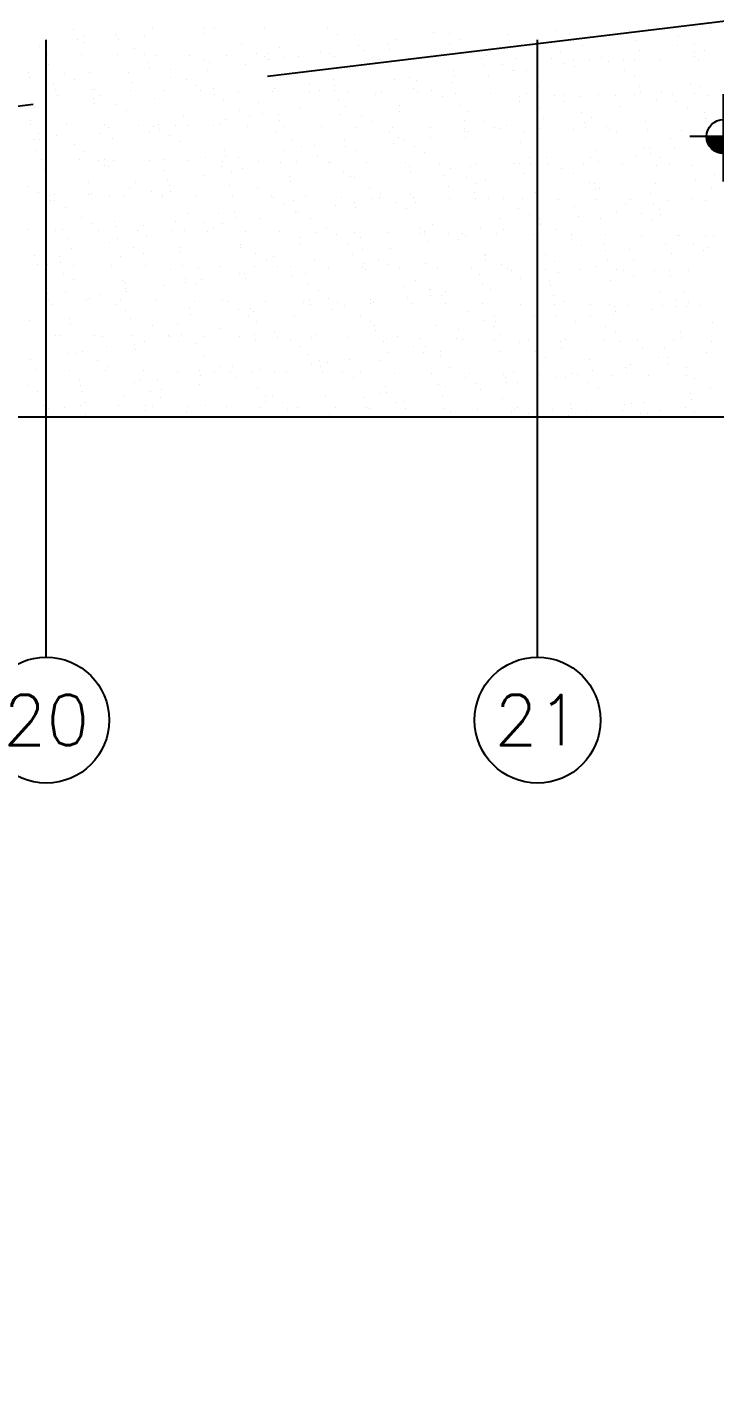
# Model space of a CAD drawing. Header units: millimetres. Extents: x -3 to 53, y -269 to 39.
# Drawn here: x 44.05 to 46.78, y 16.52 to 21.95 of the extents above; entities that cross this region are included whole.
import ezdxf
from ezdxf.enums import TextEntityAlignment as Align
from ezdxf.xclip import XClip

# ---------------------------------------------------------------- set-up
doc = ezdxf.new("R2010")
doc.units = ezdxf.units.MM
doc.header["$LTSCALE"] = 15
doc.header["$XCLIPFRAME"] = 2
for name, pattern in [('ACAD_ISO07W100', [3, 0, -3]), ('HIDDEN2', [0.1875, 0.125, -0.0625]), ('PHANTOM', [63.5, 31.75, -6.35, 6.35, -6.35, 6.35, -6.35]), ('PHANTOM2', [1.25, 0.625, -0.125, 0.125, -0.125, 0.125, -0.125])]:
    doc.linetypes.add(name, pattern=pattern)
doc.layers.get('0').update_dxf_attribs({"color": 250})
for name, color, linetype in [('A-EJES', 251, 'PHANTOM'), ('A-MURO BAJO', 251, 'Continuous'), ('A-NIVELES-NPT', 252, 'Continuous'), ('A-PROYECCIONES', 250, 'HIDDEN2'), ('DLP_VERDE', 250, 'Continuous')]:
    doc.layers.add(name, color=color, linetype=linetype)
doc.layers.add('A-MUROS', color=252, linetype='Continuous', lineweight=30)
doc.styles.add('R80', font='ARIALN.TTF', dxfattribs={"height": 2.03})
doc.styles.add('ROMANS', font='romans.shx', dxfattribs={"width": 0.8})

# ---------------------------------------------------------------- blocks, each defined once
blk = doc.blocks.new('A$C9f73720c')
at = {"layer": 'A-MURO BAJO'}
blk.add_line((67.3776, 127.5973, 0), (61.6241, 108.7505, 0), dxfattribs=at)
at = {"layer": 'A-PROYECCIONES'}
for p, q in [((57.9161, 84.0296, 0), (65.9466, 129.074, 0)), ((51.8921, 84.3407, 0), (70.8171, 125.5768, 0))]:
    blk.add_line(p, q, dxfattribs=at)
at = {"layer": 'DLP_VERDE'}
blk.add_line((67.3776, 127.5973), (61.6244, 108.7504), dxfattribs=at)
at = {"layer": 'DLP_VERDE', "linetype": 'Continuous'}
for p, q in [((65.6237, 127.1469), (65.6237, 127.1469)), ((65.6702, 127.0656), (65.6702, 127.0656)), ((65.693, 127.0556), (65.693, 127.0556)), ((65.7046, 127.0971), (65.7046, 127.0971)), ((65.732, 127.0621), (65.732, 127.0621)), ((65.8755, 127.0539), (65.8755, 127.0539)), ((65.6165, 127.0163), (65.6165, 127.0163)), ((65.7151, 127.0527), (65.7151, 127.0527)), ((65.8102, 127.0057), (65.8102, 127.0057)), ((65.8341, 127.037), (65.8341, 127.037)), ((65.8546, 127.0076), (65.8546, 127.0076)), ((65.9381, 127.0233), (65.9381, 127.0233)), ((65.9601, 127.0204), (65.9601, 127.0204)), ((65.9874, 127.0467), (65.9874, 127.0467)), ((66.0633, 127.0168), (66.0633, 127.0168)), ((66.0791, 127.0047), (66.0791, 127.0047)), ((65.6503, 126.9987), (65.6503, 126.9987)), ((65.8976, 126.9644), (65.8976, 126.9644)), ((66.1831, 126.991), (66.1831, 126.991)), ((66.2341, 126.9632), (66.2341, 126.9632)), ((65.6865, 126.918), (65.6865, 126.918)), ((65.8348, 126.925), (65.8348, 126.925)), ((65.8632, 126.9329), (65.8632, 126.9329)), ((65.9783, 126.9168), (65.9783, 126.9168)), ((66.1246, 126.9174), (66.1246, 126.9174)), ((66.1804, 126.914), (66.1804, 126.914)), ((66.2729, 126.9245), (66.2729, 126.9245)), ((66.4163, 126.9162), (66.4163, 126.9162)), ((65.5837, 126.8465), (65.5837, 126.8465)), ((65.6281, 126.8484), (65.6281, 126.8484)), ((65.8095, 126.8836), (65.8095, 126.8836)), ((65.8368, 126.8576), (65.8368, 126.8576)), ((65.9967, 126.8645), (65.9967, 126.8645)), ((66.0411, 126.8665), (66.0411, 126.8665)), ((66.2498, 126.8756), (66.2498, 126.8756)), ((66.4097, 126.8826), (66.4097, 126.8826)), ((66.4541, 126.8845), (66.4541, 126.8845)), ((66.4615, 126.8621), (66.4615, 126.8621)), ((65.5409, 126.8355), (65.5409, 126.8355)), ((65.6599, 126.8198), (65.6599, 126.8198)), ((65.7197, 126.8013), (65.7197, 126.8013)), ((65.7639, 126.8061), (65.7639, 126.8061)), ((65.7859, 126.8032), (65.7859, 126.8032)), ((65.9049, 126.7875), (65.9049, 126.7875)), ((65.9377, 126.7879), (65.9377, 126.7879)), ((66.0562, 126.8002), (66.0562, 126.8002)), ((66.0906, 126.8317), (66.0906, 126.8317)), ((66.3757, 126.7874), (66.3757, 126.7874)), ((66.4271, 126.8306), (66.4271, 126.8306)), ((66.7443, 126.8117), (66.7443, 126.8117)), ((66.8137, 126.7868), (66.8137, 126.7868)), ((65.6431, 126.7802), (65.6431, 126.7802)), ((65.6853, 126.7698), (65.6853, 126.7698)), ((65.7894, 126.7809), (65.7894, 126.7809)), ((66.0024, 126.7509), (66.0024, 126.7509)), ((66.0089, 126.7739), (66.0089, 126.7739)), ((66.031, 126.7709), (66.031, 126.7709)), ((66.0811, 126.7797), (66.0811, 126.7797)), ((66.15, 126.7553), (66.15, 126.7553)), ((66.2274, 126.7803), (66.2274, 126.7803)), ((66.254, 126.7416), (66.254, 126.7416)), ((66.276, 126.7387), (66.276, 126.7387)), ((66.3734, 126.7813), (66.3734, 126.7813)), ((66.4363, 126.7344), (66.4363, 126.7344)), ((66.5192, 126.7791), (66.5192, 126.7791)), ((66.5962, 126.7414), (66.5962, 126.7414)), ((66.6406, 126.7433), (66.6406, 126.7433)), ((66.6545, 126.7294), (66.6545, 126.7294)), ((66.6654, 126.7798), (66.6654, 126.7798)), ((66.8493, 126.7524), (66.8493, 126.7524)), ((66.991, 126.7282), (66.991, 126.7282)), ((65.6103, 126.6983), (65.6103, 126.6983)), ((65.6315, 126.7206), (65.6315, 126.7206)), ((65.7702, 126.7053), (65.7702, 126.7053)), ((65.8146, 126.7073), (65.8146, 126.7073)), ((66.0233, 126.7164), (66.0233, 126.7164)), ((66.1832, 126.7234), (66.1832, 126.7234)), ((66.2276, 126.7253), (66.2276, 126.7253)), ((66.2836, 126.699), (66.2836, 126.699)), ((66.395, 126.723), (66.395, 126.723)), ((66.499, 126.7093), (66.499, 126.7093)), ((66.521, 126.7064), (66.521, 126.7064)), ((66.6201, 126.6979), (66.6201, 126.6979)), ((66.64, 126.6908), (66.64, 126.6908)), ((66.744, 126.6771), (66.744, 126.6771)), ((66.766, 126.6742), (66.766, 126.6742)), ((66.9373, 126.679), (66.9373, 126.679)), ((65.5417, 126.6383), (65.5417, 126.6383)), ((65.6025, 126.6513), (65.6025, 126.6513)), ((65.7459, 126.6431), (65.7459, 126.6431)), ((65.8782, 126.6371), (65.8782, 126.6371)), ((65.8922, 126.6438), (65.8922, 126.6438)), ((65.9126, 126.6687), (65.9126, 126.6687)), ((66.0405, 126.6508), (66.0405, 126.6508)), ((66.184, 126.6426), (66.184, 126.6426)), ((66.2492, 126.6675), (66.2492, 126.6675)), ((66.3303, 126.6432), (66.3303, 126.6432)), ((66.4785, 126.6503), (66.4785, 126.6503)), ((66.5663, 126.6486), (66.5663, 126.6486)), ((66.622, 126.642), (66.622, 126.642)), ((66.7683, 126.6427), (66.7683, 126.6427)), ((66.885, 126.6585), (66.885, 126.6585)), ((66.9166, 126.6497), (66.9166, 126.6497)), ((66.989, 126.6448), (66.989, 126.6448)), ((67.0111, 126.6419), (67.0111, 126.6419)), ((67.06, 126.6415), (67.06, 126.6415)), ((65.4857, 126.6026), (65.4857, 126.6026)), ((65.5073, 126.6068), (65.5073, 126.6068)), ((65.5897, 126.5889), (65.5897, 126.5889)), ((65.6118, 126.586), (65.6118, 126.586)), ((65.7308, 126.5703), (65.7308, 126.5703)), ((65.8245, 126.5879), (65.8245, 126.5879)), ((66.0011, 126.5661), (66.0011, 126.5661)), ((66.1954, 126.6182), (66.1954, 126.6182)), ((66.2098, 126.5752), (66.2098, 126.5752)), ((66.3697, 126.5822), (66.3697, 126.5822)), ((66.4141, 126.5841), (66.4141, 126.5841)), ((66.4765, 126.5663), (66.4765, 126.5663)), ((66.6228, 126.5932), (66.6228, 126.5932)), ((66.7827, 126.6002), (66.7827, 126.6002)), ((66.8131, 126.5652), (66.8131, 126.5652)), ((66.8271, 126.6022), (66.8271, 126.6022)), ((66.8475, 126.5967), (66.8475, 126.5967)), ((67.0358, 126.6113), (67.0358, 126.6113)), ((65.4536, 126.5575), (65.4536, 126.5575)), ((65.5437, 126.5461), (65.5437, 126.5461)), ((65.5881, 126.5481), (65.5881, 126.5481)), ((65.7053, 126.5142), (65.7053, 126.5142)), ((65.7968, 126.5572), (65.7968, 126.5572)), ((65.8348, 126.5567), (65.8348, 126.5567)), ((65.8568, 126.5537), (65.8568, 126.5537)), ((65.9567, 126.5642), (65.9567, 126.5642)), ((65.9758, 126.5381), (65.9758, 126.5381)), ((66.0798, 126.5244), (66.0798, 126.5244)), ((66.1018, 126.5215), (66.1018, 126.5215)), ((66.1056, 126.536), (66.1056, 126.536)), ((66.1433, 126.5137), (66.1433, 126.5137)), ((66.4421, 126.5348), (66.4421, 126.5348)), ((66.5814, 126.5132), (66.5814, 126.5132)), ((66.7593, 126.5159), (66.7593, 126.5159)), ((67.0194, 126.5126), (67.0194, 126.5126)), ((65.557, 126.5072), (65.557, 126.5072)), ((65.7003, 126.4741), (65.7003, 126.4741)), ((65.7347, 126.5056), (65.7347, 126.5056)), ((65.8488, 126.506), (65.8488, 126.506)), ((65.9951, 126.5067), (65.9951, 126.5067)), ((66.0712, 126.5044), (66.0712, 126.5044)), ((66.2208, 126.5058), (66.2208, 126.5058)), ((66.2868, 126.5055), (66.2868, 126.5055)), ((66.3248, 126.4921), (66.3248, 126.4921)), ((66.3469, 126.4892), (66.3469, 126.4892)), ((66.3884, 126.4855), (66.3884, 126.4855)), ((66.4331, 126.5061), (66.4331, 126.5061)), ((66.4658, 126.4736), (66.4658, 126.4736)), ((66.5699, 126.4599), (66.5699, 126.4599)), ((66.5919, 126.457), (66.5919, 126.457)), ((66.7248, 126.5049), (66.7248, 126.5049)), ((66.8711, 126.5056), (66.8711, 126.5056)), ((66.9692, 126.459), (66.9692, 126.459)), ((67.0136, 126.461), (67.0136, 126.461)), ((65.6465, 126.4248), (65.6465, 126.4248)), ((65.7302, 126.405), (65.7302, 126.405)), ((65.7746, 126.4069), (65.7746, 126.4069)), ((65.9833, 126.416), (65.9833, 126.416)), ((66.0175, 126.4552), (66.0175, 126.4552)), ((66.1432, 126.423), (66.1432, 126.423)), ((66.1876, 126.4249), (66.1876, 126.4249)), ((66.2986, 126.4033), (66.2986, 126.4033)), ((66.3963, 126.434), (66.3963, 126.434)), ((66.5562, 126.441), (66.5562, 126.441)), ((66.6006, 126.443), (66.6006, 126.443)), ((66.6695, 126.4336), (66.6695, 126.4336)), ((66.7109, 126.4413), (66.7109, 126.4413)), ((66.8093, 126.4521), (66.8093, 126.4521)), ((66.8149, 126.4276), (66.8149, 126.4276)), ((66.8369, 126.4247), (66.8369, 126.4247)), ((66.9559, 126.4091), (66.9559, 126.4091)), ((67.006, 126.4325), (67.006, 126.4325)), ((65.4156, 126.3717), (65.4156, 126.3717)), ((65.4376, 126.3688), (65.4376, 126.3688)), ((65.5136, 126.3694), (65.5136, 126.3694)), ((65.5566, 126.3531), (65.5566, 126.3531)), ((65.5703, 126.398), (65.5703, 126.398)), ((65.6599, 126.3701), (65.6599, 126.3701)), ((65.8081, 126.3771), (65.8081, 126.3771)), ((65.9277, 126.3729), (65.9277, 126.3729)), ((65.9516, 126.3689), (65.9516, 126.3689)), ((66.0979, 126.3696), (66.0979, 126.3696)), ((66.2462, 126.3766), (66.2462, 126.3766)), ((66.2642, 126.3717), (66.2642, 126.3717)), ((66.3896, 126.3684), (66.3896, 126.3684)), ((66.5359, 126.369), (66.5359, 126.369)), ((66.5814, 126.3528), (66.5814, 126.3528)), ((66.6351, 126.4021), (66.6351, 126.4021)), ((66.6842, 126.3761), (66.6842, 126.3761)), ((66.8277, 126.3678), (66.8277, 126.3678)), ((66.9523, 126.3832), (66.9523, 126.3832)), ((66.974, 126.3685), (66.974, 126.3685)), ((65.5223, 126.311), (65.5223, 126.311)), ((65.5567, 126.3425), (65.5567, 126.3425)), ((65.6606, 126.3395), (65.6606, 126.3395)), ((65.6826, 126.3365), (65.6826, 126.3365)), ((65.8016, 126.3209), (65.8016, 126.3209)), ((65.8933, 126.3414), (65.8933, 126.3414)), ((65.9056, 126.3072), (65.9056, 126.3072)), ((65.9277, 126.3043), (65.9277, 126.3043)), ((66.2104, 126.3225), (66.2104, 126.3225)), ((66.7427, 126.2998), (66.7427, 126.2998)), ((66.7871, 126.3018), (66.7871, 126.3018)), ((66.8625, 126.3009), (66.8625, 126.3009)), ((65.4686, 126.2617), (65.4686, 126.2617)), ((65.4729, 126.2405), (65.4729, 126.2405)), ((65.5037, 126.2457), (65.5037, 126.2457)), ((65.5481, 126.2477), (65.5481, 126.2477)), ((65.7568, 126.2568), (65.7568, 126.2568)), ((65.8395, 126.2921), (65.8395, 126.2921)), ((65.911, 126.24), (65.911, 126.24)), ((65.9167, 126.2638), (65.9167, 126.2638)), ((65.9611, 126.2657), (65.9611, 126.2657)), ((66.0467, 126.2886), (66.0467, 126.2886)), ((66.1206, 126.2402), (66.1206, 126.2402)), ((66.1507, 126.2749), (66.1507, 126.2749)), ((66.1698, 126.2748), (66.1698, 126.2748)), ((66.1727, 126.272), (66.1727, 126.272)), ((66.2917, 126.2564), (66.2917, 126.2564)), ((66.3297, 126.2818), (66.3297, 126.2818)), ((66.349, 126.2395), (66.349, 126.2395)), ((66.3741, 126.2837), (66.3741, 126.2837)), ((66.3957, 126.2427), (66.3957, 126.2427)), ((66.4177, 126.2398), (66.4177, 126.2398)), ((66.4916, 126.2706), (66.4916, 126.2706)), ((66.5828, 126.2929), (66.5828, 126.2929)), ((66.8281, 126.2694), (66.8281, 126.2694)), ((65.6164, 126.2323), (65.6164, 126.2323)), ((65.7497, 126.2098), (65.7497, 126.2098)), ((65.7627, 126.233), (65.7627, 126.233)), ((66.0545, 126.2318), (66.0545, 126.2318)), ((66.0862, 126.2087), (66.0862, 126.2087)), ((66.2007, 126.2324), (66.2007, 126.2324)), ((66.4034, 126.1898), (66.4034, 126.1898)), ((66.4572, 126.239), (66.4572, 126.239)), ((66.4925, 126.2312), (66.4925, 126.2312)), ((66.5367, 126.2241), (66.5367, 126.2241)), ((66.6388, 126.2319), (66.6388, 126.2319)), ((66.6407, 126.2104), (66.6407, 126.2104)), ((66.6628, 126.2075), (66.6628, 126.2075)), ((66.7743, 126.2202), (66.7743, 126.2202)), ((66.7817, 126.1919), (66.7817, 126.1919)), ((66.787, 126.239), (66.787, 126.239)), ((66.9305, 126.2307), (66.9305, 126.2307)), ((65.3444, 126.1479), (65.3444, 126.1479)), ((65.3788, 126.1795), (65.3788, 126.1795)), ((65.3824, 126.1359), (65.3824, 126.1359)), ((65.7153, 126.1783), (65.7153, 126.1783)), ((66.0325, 126.1594), (66.0325, 126.1594)), ((66.3563, 126.1337), (66.3563, 126.1337)), ((66.5162, 126.1406), (66.5162, 126.1406)), ((66.5606, 126.1426), (66.5606, 126.1426)), ((66.6845, 126.1379), (66.6845, 126.1379)), ((66.7693, 126.1517), (66.7693, 126.1517)), ((66.8857, 126.1782), (66.8857, 126.1782)), ((66.9078, 126.1753), (66.9078, 126.1753)), ((66.9292, 126.1587), (66.9292, 126.1587)), ((65.3216, 126.0885), (65.3216, 126.0885)), ((65.4275, 126.0964), (65.4275, 126.0964)), ((65.4864, 126.1223), (65.4864, 126.1223)), ((65.5085, 126.1193), (65.5085, 126.1193)), ((65.5303, 126.0976), (65.5303, 126.0976)), ((65.5758, 126.1034), (65.5758, 126.1034)), ((65.6275, 126.1037), (65.6275, 126.1037)), ((65.6616, 126.1291), (65.6616, 126.1291)), ((65.6902, 126.1046), (65.6902, 126.1046)), ((65.7193, 126.0952), (65.7193, 126.0952)), ((65.7315, 126.09), (65.7315, 126.09)), ((65.7346, 126.1065), (65.7346, 126.1065)), ((65.7535, 126.0871), (65.7535, 126.0871)), ((65.8655, 126.0959), (65.8655, 126.0959)), ((65.9427, 126.0771), (65.9427, 126.0771)), ((65.9433, 126.1156), (65.9433, 126.1156)), ((66.0138, 126.1029), (66.0138, 126.1029)), ((66.1032, 126.1226), (66.1032, 126.1226)), ((66.1476, 126.1245), (66.1476, 126.1245)), ((66.1573, 126.0947), (66.1573, 126.0947)), ((66.3036, 126.0953), (66.3036, 126.0953)), ((66.3136, 126.1075), (66.3136, 126.1075)), ((66.4519, 126.1024), (66.4519, 126.1024)), ((66.5953, 126.0941), (66.5953, 126.0941)), ((66.6501, 126.1063), (66.6501, 126.1063)), ((66.7416, 126.0948), (66.7416, 126.0948)), ((66.8899, 126.1018), (66.8899, 126.1018)), ((65.5718, 126.0468), (65.5718, 126.0468)), ((65.8725, 126.0714), (65.8725, 126.0714)), ((65.9083, 126.0456), (65.9083, 126.0456)), ((65.9765, 126.0577), (65.9765, 126.0577)), ((65.9985, 126.0548), (65.9985, 126.0548)), ((66.1175, 126.0392), (66.1175, 126.0392)), ((66.2215, 126.0255), (66.2215, 126.0255)), ((66.2255, 126.0267), (66.2255, 126.0267)), ((66.2436, 126.0226), (66.2436, 126.0226)), ((66.2792, 126.076), (66.2792, 126.076)), ((66.5964, 126.0571), (66.5964, 126.0571)), ((65.5374, 126.0152), (65.5374, 126.0152)), ((65.8545, 125.9964), (65.8545, 125.9964)), ((66.1298, 125.9745), (66.1298, 125.9745)), ((66.2897, 125.9814), (66.2897, 125.9814)), ((66.3341, 125.9834), (66.3341, 125.9834)), ((66.3626, 126.0069), (66.3626, 126.0069)), ((66.4666, 125.9932), (66.4666, 125.9932)), ((66.4886, 125.9903), (66.4886, 125.9903)), ((66.5066, 125.9748), (66.5066, 125.9748)), ((66.5428, 125.9925), (66.5428, 125.9925)), ((66.6076, 125.9747), (66.6076, 125.9747)), ((66.7027, 125.9995), (66.7027, 125.9995)), ((66.7471, 126.0014), (66.7471, 126.0014)), ((66.8431, 125.9736), (66.8431, 125.9736)), ((66.8775, 126.0052), (66.8775, 126.0052)), ((65.3039, 125.9384), (65.3039, 125.9384)), ((65.3841, 125.9586), (65.3841, 125.9586)), ((65.4637, 125.9454), (65.4637, 125.9454)), ((65.4836, 125.966), (65.4836, 125.966)), ((65.5081, 125.9473), (65.5081, 125.9473)), ((65.5303, 125.9593), (65.5303, 125.9593)), ((65.6786, 125.9663), (65.6786, 125.9663)), ((65.7168, 125.9564), (65.7168, 125.9564)), ((65.7647, 125.9141), (65.7647, 125.9141)), ((65.8221, 125.9581), (65.8221, 125.9581)), ((65.8767, 125.9634), (65.8767, 125.9634)), ((65.9211, 125.9653), (65.9211, 125.9653)), ((65.9684, 125.9588), (65.9684, 125.9588)), ((66.1167, 125.9658), (66.1167, 125.9658)), ((66.1357, 125.9444), (66.1357, 125.9444)), ((66.2601, 125.9576), (66.2601, 125.9576)), ((66.4064, 125.9582), (66.4064, 125.9582)), ((66.4722, 125.9433), (66.4722, 125.9433)), ((66.5547, 125.9653), (66.5547, 125.9653)), ((66.6982, 125.957), (66.6982, 125.957)), ((66.7116, 125.961), (66.7116, 125.961)), ((66.7336, 125.9581), (66.7336, 125.9581)), ((66.7894, 125.9244), (66.7894, 125.9244)), ((66.8444, 125.9577), (66.8444, 125.9577)), ((66.8526, 125.9424), (66.8526, 125.9424)), ((65.3123, 125.9051), (65.3123, 125.9051)), ((65.3343, 125.9021), (65.3343, 125.9021)), ((65.3938, 125.8837), (65.3938, 125.8837)), ((65.4533, 125.8865), (65.4533, 125.8865)), ((65.5573, 125.8728), (65.5573, 125.8728)), ((65.5793, 125.8699), (65.5793, 125.8699)), ((65.7303, 125.8825), (65.7303, 125.8825)), ((66.0475, 125.8637), (66.0475, 125.8637)), ((66.1013, 125.9129), (66.1013, 125.9129)), ((66.4184, 125.894), (66.4184, 125.894)), ((65.3434, 125.8297), (65.3434, 125.8297)), ((65.3594, 125.8522), (65.3594, 125.8522)), ((65.4869, 125.8215), (65.4869, 125.8215)), ((65.6332, 125.8222), (65.6332, 125.8222)), ((65.6766, 125.8333), (65.6766, 125.8333)), ((65.6946, 125.8061), (65.6946, 125.8061)), ((65.6983, 125.8542), (65.6983, 125.8542)), ((65.7815, 125.8292), (65.7815, 125.8292)), ((65.8023, 125.8405), (65.8023, 125.8405)), ((65.8244, 125.8376), (65.8244, 125.8376)), ((65.9033, 125.8152), (65.9033, 125.8152)), ((65.9249, 125.821), (65.9249, 125.821)), ((65.9434, 125.822), (65.9434, 125.822)), ((66.0474, 125.8083), (66.0474, 125.8083)), ((66.0632, 125.8222), (66.0632, 125.8222)), ((66.0694, 125.8054), (66.0694, 125.8054)), ((66.0712, 125.8217), (66.0712, 125.8217)), ((66.1076, 125.8242), (66.1076, 125.8242)), ((66.2195, 125.8287), (66.2195, 125.8287)), ((66.3163, 125.8333), (66.3163, 125.8333)), ((66.3286, 125.8117), (66.3286, 125.8117)), ((66.363, 125.8205), (66.363, 125.8205)), ((66.4762, 125.8403), (66.4762, 125.8403)), ((66.5092, 125.8211), (66.5092, 125.8211)), ((66.5206, 125.8422), (66.5206, 125.8422)), ((66.6575, 125.8282), (66.6575, 125.8282)), ((66.6652, 125.8106), (66.6652, 125.8106)), ((66.6996, 125.8421), (66.6996, 125.8421)), ((66.7293, 125.8513), (66.7293, 125.8513)), ((66.801, 125.8199), (66.801, 125.8199)), ((65.2372, 125.7862), (65.2372, 125.7862)), ((65.2816, 125.7881), (65.2816, 125.7881)), ((65.3057, 125.8029), (65.3057, 125.8029)), ((65.4904, 125.7972), (65.4904, 125.7972)), ((65.5868, 125.751), (65.5868, 125.751)), ((65.6502, 125.8042), (65.6502, 125.8042)), ((65.9577, 125.7814), (65.9577, 125.7814)), ((66.1884, 125.7897), (66.1884, 125.7897)), ((66.2924, 125.776), (66.2924, 125.776)), ((66.2942, 125.7802), (66.2942, 125.7802)), ((66.3144, 125.7731), (66.3144, 125.7731)), ((66.4334, 125.7575), (66.4334, 125.7575)), ((66.6114, 125.7613), (66.6114, 125.7613)), ((65.2159, 125.7206), (65.2159, 125.7206)), ((65.5524, 125.7195), (65.5524, 125.7195)), ((65.8696, 125.7006), (65.8696, 125.7006)), ((65.9233, 125.7498), (65.9233, 125.7498)), ((66.2405, 125.731), (66.2405, 125.731)), ((66.5374, 125.7438), (66.5374, 125.7438)), ((66.5595, 125.7409), (66.5595, 125.7409)), ((66.6627, 125.6991), (66.6627, 125.6991)), ((66.6784, 125.7252), (66.6784, 125.7252)), ((66.7071, 125.701), (66.7071, 125.701)), ((66.7825, 125.7115), (66.7825, 125.7115)), ((65.1814, 125.6891), (65.1814, 125.6891)), ((65.2791, 125.6693), (65.2791, 125.6693)), ((65.298, 125.6856), (65.298, 125.6856)), ((65.3832, 125.6556), (65.3832, 125.6556)), ((65.4052, 125.6527), (65.4052, 125.6527)), ((65.4237, 125.645), (65.4237, 125.645)), ((65.4463, 125.6926), (65.4463, 125.6926)), ((65.4681, 125.6469), (65.4681, 125.6469)), ((65.4986, 125.6702), (65.4986, 125.6702)), ((65.5897, 125.6844), (65.5897, 125.6844)), ((65.6769, 125.656), (65.6769, 125.656)), ((65.736, 125.6851), (65.736, 125.6851)), ((65.8367, 125.663), (65.8367, 125.663)), ((65.8811, 125.665), (65.8811, 125.665)), ((65.8843, 125.6921), (65.8843, 125.6921)), ((66.0278, 125.6839), (66.0278, 125.6839)), ((66.0898, 125.6741), (66.0898, 125.6741)), ((66.1507, 125.6487), (66.1507, 125.6487)), ((66.1741, 125.6846), (66.1741, 125.6846)), ((66.2497, 125.6811), (66.2497, 125.6811)), ((66.2941, 125.683), (66.2941, 125.683)), ((66.3223, 125.6916), (66.3223, 125.6916)), ((66.4658, 125.6834), (66.4658, 125.6834)), ((66.4872, 125.6475), (66.4872, 125.6475)), ((66.5028, 125.6921), (66.5028, 125.6921)), ((66.5216, 125.679), (66.5216, 125.679)), ((66.6121, 125.684), (66.6121, 125.684)), ((66.7604, 125.6911), (66.7604, 125.6911)), ((65.2639, 125.638), (65.2639, 125.638)), ((65.5242, 125.637), (65.5242, 125.637)), ((65.6282, 125.6233), (65.6282, 125.6233)), ((65.6502, 125.6204), (65.6502, 125.6204)), ((65.7692, 125.6048), (65.7692, 125.6048)), ((65.7798, 125.6183), (65.7798, 125.6183)), ((65.8732, 125.5911), (65.8732, 125.5911)), ((65.8952, 125.5882), (65.8952, 125.5882)), ((66.1163, 125.6172), (66.1163, 125.6172)), ((66.4335, 125.5983), (66.4335, 125.5983)), ((65.2545, 125.5478), (65.2545, 125.5478)), ((65.3744, 125.5564), (65.3744, 125.5564)), ((65.4008, 125.5485), (65.4008, 125.5485)), ((65.4088, 125.5879), (65.4088, 125.5879)), ((65.5491, 125.5555), (65.5491, 125.5555)), ((65.6916, 125.5375), (65.6916, 125.5375)), ((65.6926, 125.5473), (65.6926, 125.5473)), ((65.7454, 125.5868), (65.7454, 125.5868)), ((65.8389, 125.548), (65.8389, 125.548)), ((65.9871, 125.555), (65.9871, 125.555)), ((66.0142, 125.5725), (66.0142, 125.5725)), ((66.0625, 125.5679), (66.0625, 125.5679)), ((66.1182, 125.5588), (66.1182, 125.5588)), ((66.1306, 125.5468), (66.1306, 125.5468)), ((66.1403, 125.5559), (66.1403, 125.5559)), ((66.2593, 125.5403), (66.2593, 125.5403)), ((66.2769, 125.5475), (66.2769, 125.5475)), ((66.4252, 125.5545), (66.4252, 125.5545)), ((66.4362, 125.5399), (66.4362, 125.5399)), ((66.4806, 125.5418), (66.4806, 125.5418)), ((66.5686, 125.5463), (66.5686, 125.5463)), ((66.6893, 125.5509), (66.6893, 125.5509)), ((66.7146, 125.5464), (66.7146, 125.5464)), ((66.7149, 125.5469), (66.7149, 125.5469)), ((65.1972, 125.4858), (65.1972, 125.4858)), ((65.2416, 125.4877), (65.2416, 125.4877)), ((65.3207, 125.5072), (65.3207, 125.5072)), ((65.4504, 125.4968), (65.4504, 125.4968)), ((65.6102, 125.5038), (65.6102, 125.5038)), ((65.6546, 125.5058), (65.6546, 125.5058)), ((65.8634, 125.5149), (65.8634, 125.5149)), ((65.9727, 125.4856), (65.9727, 125.4856)), ((66.0232, 125.5218), (66.0232, 125.5218)), ((66.0676, 125.5238), (66.0676, 125.5238)), ((66.2763, 125.5329), (66.2763, 125.5329)), ((66.3093, 125.4845), (66.3093, 125.4845)), ((66.3437, 125.516), (66.3437, 125.516)), ((66.3633, 125.5266), (66.3633, 125.5266)), ((66.3853, 125.5237), (66.3853, 125.5237)), ((66.5043, 125.508), (66.5043, 125.508)), ((66.6083, 125.4943), (66.6083, 125.4943)), ((66.6303, 125.4914), (66.6303, 125.4914)), ((66.6802, 125.5148), (66.6802, 125.5148)), ((65.105, 125.4521), (65.105, 125.4521)), ((65.209, 125.4384), (65.209, 125.4384)), ((65.231, 125.4355), (65.231, 125.4355)), ((65.6018, 125.4553), (65.6018, 125.4553)), ((65.9383, 125.4541), (65.9383, 125.4541)), ((66.2555, 125.4352), (66.2555, 125.4352)), ((66.6264, 125.4656), (66.6264, 125.4656)), ((65.1965, 125.3934), (65.1965, 125.3934)), ((65.2139, 125.419), (65.2139, 125.419)), ((65.2309, 125.4249), (65.2309, 125.4249)), ((65.35, 125.4198), (65.35, 125.4198)), ((65.3574, 125.4107), (65.3574, 125.4107)), ((65.454, 125.4061), (65.454, 125.4061)), ((65.4761, 125.4032), (65.4761, 125.4032)), ((65.5037, 125.4114), (65.5037, 125.4114)), ((65.5137, 125.3745), (65.5137, 125.3745)), ((65.5674, 125.4237), (65.5674, 125.4237)), ((65.595, 125.3876), (65.595, 125.3876)), ((65.6519, 125.4184), (65.6519, 125.4184)), ((65.699, 125.3739), (65.699, 125.3739)), ((65.7954, 125.4102), (65.7954, 125.4102)), ((65.8846, 125.4048), (65.8846, 125.4048)), ((65.9417, 125.4109), (65.9417, 125.4109)), ((66.0499, 125.3737), (66.0499, 125.3737)), ((66.09, 125.4179), (66.09, 125.4179)), ((66.2097, 125.3807), (66.2097, 125.3807)), ((66.2334, 125.4097), (66.2334, 125.4097)), ((66.2541, 125.3826), (66.2541, 125.3826)), ((66.3797, 125.4104), (66.3797, 125.4104)), ((66.4628, 125.3917), (66.4628, 125.3917)), ((66.528, 125.4174), (66.528, 125.4174)), ((66.5366, 125.3833), (66.5366, 125.3833)), ((66.6227, 125.3987), (66.6227, 125.3987)), ((66.6671, 125.4006), (66.6671, 125.4006)), ((66.6715, 125.4092), (66.6715, 125.4092)), ((65.1427, 125.3441), (65.1427, 125.3441)), ((65.2239, 125.3376), (65.2239, 125.3376)), ((65.3837, 125.3446), (65.3837, 125.3446)), ((65.4281, 125.3465), (65.4281, 125.3465)), ((65.6369, 125.3557), (65.6369, 125.3557)), ((65.7211, 125.371), (65.7211, 125.371)), ((65.7948, 125.3226), (65.7948, 125.3226)), ((65.7967, 125.3626), (65.7967, 125.3626)), ((65.8401, 125.3553), (65.8401, 125.3553)), ((65.8411, 125.3646), (65.8411, 125.3646)), ((65.9441, 125.3416), (65.9441, 125.3416)), ((65.9661, 125.3387), (65.9661, 125.3387)), ((66.0851, 125.3231), (66.0851, 125.3231)), ((66.1313, 125.3214), (66.1313, 125.3214)), ((66.1657, 125.3529), (66.1657, 125.3529)), ((66.5022, 125.3518), (66.5022, 125.3518)), ((65.1685, 125.2748), (65.1685, 125.2748)), ((65.3167, 125.2819), (65.3167, 125.2819)), ((65.4239, 125.2922), (65.4239, 125.2922)), ((65.4602, 125.2736), (65.4602, 125.2736)), ((65.6065, 125.2743), (65.6065, 125.2743)), ((65.7548, 125.2813), (65.7548, 125.2813)), ((65.7604, 125.291), (65.7604, 125.291)), ((65.8983, 125.2731), (65.8983, 125.2731)), ((66.0445, 125.2738), (66.0445, 125.2738)), ((66.0776, 125.2721), (66.0776, 125.2721)), ((66.1891, 125.3094), (66.1891, 125.3094)), ((66.1928, 125.2808), (66.1928, 125.2808)), ((66.2111, 125.3065), (66.2111, 125.3065)), ((66.3301, 125.2908), (66.3301, 125.2908)), ((66.3363, 125.2726), (66.3363, 125.2726)), ((66.4341, 125.2771), (66.4341, 125.2771)), ((66.4485, 125.3025), (66.4485, 125.3025)), ((66.4562, 125.2742), (66.4562, 125.2742)), ((66.4826, 125.2732), (66.4826, 125.2732)), ((66.6308, 125.2803), (66.6308, 125.2803)), ((65.0348, 125.2212), (65.0348, 125.2212)), ((65.0529, 125.2618), (65.0529, 125.2618)), ((65.0569, 125.2183), (65.0569, 125.2183)), ((65.3357, 125.2114), (65.3357, 125.2114)), ((65.3894, 125.2607), (65.3894, 125.2607)), ((65.7066, 125.2418), (65.7066, 125.2418)), ((65.8234, 125.2145), (65.8234, 125.2145)), ((65.9832, 125.2215), (65.9832, 125.2215)), ((66.0276, 125.2234), (66.0276, 125.2234)), ((66.2364, 125.2325), (66.2364, 125.2325)), ((66.3587, 125.2202), (66.3587, 125.2202)), ((66.3962, 125.2395), (66.3962, 125.2395)), ((66.4406, 125.2414), (66.4406, 125.2414)), ((66.5752, 125.2585), (66.5752, 125.2585)), ((66.6493, 125.2506), (66.6493, 125.2506)), ((65.1572, 125.1854), (65.1572, 125.1854)), ((65.1759, 125.2026), (65.1759, 125.2026)), ((65.2017, 125.1873), (65.2017, 125.1873)), ((65.2799, 125.1889), (65.2799, 125.1889)), ((65.3019, 125.186), (65.3019, 125.186)), ((65.4104, 125.1965), (65.4104, 125.1965)), ((65.4209, 125.1704), (65.4209, 125.1704)), ((65.5249, 125.1567), (65.5249, 125.1567)), ((65.5702, 125.2034), (65.5702, 125.2034)), ((65.6146, 125.2054), (65.6146, 125.2054)), ((65.6168, 125.1595), (65.6168, 125.1595)), ((65.9534, 125.1583), (65.9534, 125.1583)), ((65.9878, 125.1899), (65.9878, 125.1899)), ((66.3243, 125.1887), (66.3243, 125.1887)), ((65.125, 125.1371), (65.125, 125.1371)), ((65.2459, 125.1291), (65.2459, 125.1291)), ((65.2713, 125.1377), (65.2713, 125.1377)), ((65.4196, 125.1448), (65.4196, 125.1448)), ((65.5469, 125.1538), (65.5469, 125.1538)), ((65.5631, 125.1365), (65.5631, 125.1365)), ((65.5824, 125.128), (65.5824, 125.128)), ((65.6659, 125.1381), (65.6659, 125.1381)), ((65.7093, 125.1372), (65.7093, 125.1372)), ((65.7699, 125.1244), (65.7699, 125.1244)), ((65.7919, 125.1215), (65.7919, 125.1215)), ((65.8576, 125.1442), (65.8576, 125.1442)), ((65.8996, 125.1091), (65.8996, 125.1091)), ((65.9109, 125.1059), (65.9109, 125.1059)), ((66.0011, 125.136), (66.0011, 125.136)), ((66.1474, 125.1367), (66.1474, 125.1367)), ((66.2705, 125.1394), (66.2705, 125.1394)), ((66.2957, 125.1437), (66.2957, 125.1437)), ((66.4391, 125.1355), (66.4391, 125.1355)), ((66.5854, 125.1361), (66.5854, 125.1361)), ((65.1577, 125.0483), (65.1577, 125.0483)), ((65.2115, 125.0976), (65.2115, 125.0976)), ((65.3882, 125.0462), (65.3882, 125.0462)), ((65.5287, 125.0787), (65.5287, 125.0787)), ((65.5969, 125.0553), (65.5969, 125.0553)), ((65.7567, 125.0623), (65.7567, 125.0623)), ((65.8011, 125.0642), (65.8011, 125.0642)), ((66.0099, 125.0733), (66.0099, 125.0733)), ((66.0149, 125.0922), (66.0149, 125.0922)), ((66.037, 125.0893), (66.037, 125.0893)), ((66.156, 125.0736), (66.156, 125.0736)), ((66.1697, 125.0803), (66.1697, 125.0803)), ((66.1807, 125.0572), (66.1807, 125.0572)), ((66.2141, 125.0822), (66.2141, 125.0822)), ((66.26, 125.0599), (66.26, 125.0599)), ((66.282, 125.057), (66.282, 125.057)), ((66.4229, 125.0913), (66.4229, 125.0913)), ((66.5173, 125.056), (66.5173, 125.056)), ((66.5517, 125.0875), (66.5517, 125.0875)), ((66.5827, 125.0983), (66.5827, 125.0983)), ((64.9752, 125.0281), (64.9752, 125.0281)), ((65.0844, 125.0082), (65.0844, 125.0082)), ((65.1839, 125.0373), (65.1839, 125.0373)), ((65.2279, 124.9999), (65.2279, 124.9999)), ((65.3437, 125.0442), (65.3437, 125.0442)), ((65.3741, 125.0006), (65.3741, 125.0006)), ((65.4389, 124.9964), (65.4389, 124.9964)), ((65.5224, 125.0077), (65.5224, 125.0077)), ((65.6659, 124.9994), (65.6659, 124.9994)), ((65.7754, 124.9953), (65.7754, 124.9953)), ((65.8098, 125.0268), (65.8098, 125.0268)), ((65.8122, 125.0001), (65.8122, 125.0001)), ((65.9605, 125.0071), (65.9605, 125.0071)), ((66.1039, 124.9989), (66.1039, 124.9989)), ((66.1463, 125.0256), (66.1463, 125.0256)), ((66.2502, 124.9996), (66.2502, 124.9996)), ((66.3985, 125.0066), (66.3985, 125.0066)), ((66.401, 125.0413), (66.401, 125.0413)), ((66.4635, 125.0068), (66.4635, 125.0068)), ((66.505, 125.0276), (66.505, 125.0276)), ((66.527, 125.0247), (66.527, 125.0247)), ((66.542, 124.9984), (66.542, 124.9984)), ((65.0017, 124.9854), (65.0017, 124.9854)), ((65.068, 124.9661), (65.068, 124.9661)), ((65.1057, 124.9717), (65.1057, 124.9717)), ((65.1277, 124.9688), (65.1277, 124.9688)), ((65.2467, 124.9532), (65.2467, 124.9532)), ((65.3507, 124.9395), (65.3507, 124.9395)), ((65.4045, 124.9649), (65.4045, 124.9649)), ((65.7217, 124.946), (65.7217, 124.946)), ((66.0926, 124.9764), (66.0926, 124.9764)), ((66.3562, 124.9391), (66.3562, 124.9391)), ((66.4006, 124.9411), (66.4006, 124.9411)), ((64.9798, 124.8853), (64.9798, 124.8853)), ((65.0335, 124.9345), (65.0335, 124.9345)), ((65.1173, 124.885), (65.1173, 124.885)), ((65.1617, 124.887), (65.1617, 124.887)), ((65.3507, 124.9157), (65.3507, 124.9157)), ((65.3704, 124.8961), (65.3704, 124.8961)), ((65.3728, 124.9366), (65.3728, 124.9366)), ((65.4917, 124.9209), (65.4917, 124.9209)), ((65.5302, 124.9031), (65.5302, 124.9031)), ((65.5747, 124.905), (65.5747, 124.905)), ((65.5958, 124.9072), (65.5958, 124.9072)), ((65.6178, 124.9043), (65.6178, 124.9043)), ((65.7368, 124.8887), (65.7368, 124.8887)), ((65.7834, 124.9141), (65.7834, 124.9141)), ((65.9432, 124.9211), (65.9432, 124.9211)), ((65.9876, 124.923), (65.9876, 124.923)), ((66.0028, 124.8941), (66.0028, 124.8941)), ((66.1964, 124.9321), (66.1964, 124.9321)), ((66.3393, 124.8929), (66.3393, 124.8929)), ((66.3737, 124.9245), (66.3737, 124.9245)), ((64.9574, 124.878), (64.9574, 124.878)), ((65.0389, 124.864), (65.0389, 124.864)), ((65.1872, 124.8711), (65.1872, 124.8711)), ((65.2609, 124.8334), (65.2609, 124.8334)), ((65.3307, 124.8628), (65.3307, 124.8628)), ((65.477, 124.8635), (65.477, 124.8635)), ((65.5974, 124.8322), (65.5974, 124.8322)), ((65.6253, 124.8705), (65.6253, 124.8705)), ((65.6319, 124.8637), (65.6319, 124.8637)), ((65.7687, 124.8623), (65.7687, 124.8623)), ((65.8408, 124.875), (65.8408, 124.875)), ((65.8628, 124.8721), (65.8628, 124.8721)), ((65.915, 124.863), (65.915, 124.863)), ((65.9684, 124.8626), (65.9684, 124.8626)), ((65.9818, 124.8564), (65.9818, 124.8564)), ((66.0633, 124.87), (66.0633, 124.87)), ((66.0858, 124.8427), (66.0858, 124.8427)), ((66.1078, 124.8398), (66.1078, 124.8398)), ((66.2068, 124.8618), (66.2068, 124.8618)), ((66.2856, 124.8437), (66.2856, 124.8437)), ((66.353, 124.8625), (66.353, 124.8625)), ((66.5013, 124.8695), (66.5013, 124.8695)), ((65.2265, 124.8018), (65.2265, 124.8018)), ((65.5437, 124.783), (65.5437, 124.783)), ((65.9146, 124.8133), (65.9146, 124.8133)), ((66.1297, 124.7799), (66.1297, 124.7799)), ((66.1741, 124.7819), (66.1741, 124.7819)), ((66.2268, 124.8241), (66.2268, 124.8241)), ((66.3308, 124.8104), (66.3308, 124.8104)), ((66.3529, 124.8075), (66.3529, 124.8075)), ((66.3829, 124.791), (66.3829, 124.791)), ((66.4719, 124.7919), (66.4719, 124.7919)), ((64.8908, 124.7258), (64.8908, 124.7258)), ((64.9315, 124.7545), (64.9315, 124.7545)), ((64.9352, 124.7278), (64.9352, 124.7278)), ((64.9536, 124.7516), (64.9536, 124.7516)), ((64.9955, 124.7263), (64.9955, 124.7263)), ((65.0726, 124.736), (65.0726, 124.736)), ((65.1418, 124.7269), (65.1418, 124.7269)), ((65.1439, 124.7369), (65.1439, 124.7369)), ((65.1728, 124.7526), (65.1728, 124.7526)), ((65.1766, 124.7223), (65.1766, 124.7223)), ((65.2901, 124.734), (65.2901, 124.734)), ((65.3038, 124.7439), (65.3038, 124.7439)), ((65.3482, 124.7458), (65.3482, 124.7458)), ((65.4335, 124.7257), (65.4335, 124.7257)), ((65.5569, 124.7549), (65.5569, 124.7549)), ((65.5798, 124.7264), (65.5798, 124.7264)), ((65.7167, 124.7619), (65.7167, 124.7619)), ((65.7281, 124.7334), (65.7281, 124.7334)), ((65.7612, 124.7638), (65.7612, 124.7638)), ((65.8248, 124.731), (65.8248, 124.731)), ((65.8716, 124.7252), (65.8716, 124.7252)), ((65.9699, 124.7729), (65.9699, 124.7729)), ((66.0178, 124.7259), (66.0178, 124.7259)), ((66.1614, 124.7299), (66.1614, 124.7299)), ((66.1661, 124.7329), (66.1661, 124.7329)), ((66.1958, 124.7614), (66.1958, 124.7614)), ((66.3096, 124.7247), (66.3096, 124.7247)), ((66.4559, 124.7254), (66.4559, 124.7254)), ((65.083, 124.6703), (65.083, 124.6703)), ((65.1986, 124.7194), (65.1986, 124.7194)), ((65.3176, 124.7037), (65.3176, 124.7037)), ((65.4195, 124.6691), (65.4195, 124.6691)), ((65.4216, 124.69), (65.4216, 124.69)), ((65.4436, 124.6871), (65.4436, 124.6871)), ((65.4539, 124.7007), (65.4539, 124.7007)), ((65.5626, 124.6715), (65.5626, 124.6715)), ((65.7904, 124.6995), (65.7904, 124.6995)), ((66.1076, 124.6806), (66.1076, 124.6806)), ((66.4785, 124.711), (66.4785, 124.711)), ((65.0486, 124.6388), (65.0486, 124.6388)), ((65.3657, 124.6199), (65.3657, 124.6199)), ((65.6666, 124.6578), (65.6666, 124.6578)), ((65.6887, 124.6549), (65.6887, 124.6549)), ((65.7367, 124.6503), (65.7367, 124.6503)), ((65.7434, 124.6137), (65.7434, 124.6137)), ((65.8076, 124.6392), (65.8076, 124.6392)), ((65.9032, 124.6207), (65.9032, 124.6207)), ((65.9116, 124.6255), (65.9116, 124.6255)), ((65.9337, 124.6226), (65.9337, 124.6226)), ((65.9477, 124.6226), (65.9477, 124.6226)), ((66.1564, 124.6318), (66.1564, 124.6318)), ((66.3162, 124.6387), (66.3162, 124.6387)), ((66.3606, 124.6407), (66.3606, 124.6407)), ((66.3887, 124.6287), (66.3887, 124.6287)), ((64.9174, 124.5777), (64.9174, 124.5777)), ((64.9549, 124.5974), (64.9549, 124.5974)), ((64.9948, 124.5895), (64.9948, 124.5895)), ((65.0773, 124.5846), (65.0773, 124.5846)), ((65.0983, 124.5892), (65.0983, 124.5892)), ((65.1217, 124.5866), (65.1217, 124.5866)), ((65.2446, 124.5898), (65.2446, 124.5898)), ((65.3304, 124.5957), (65.3304, 124.5957)), ((65.3929, 124.5969), (65.3929, 124.5969)), ((65.4903, 124.6027), (65.4903, 124.6027)), ((65.5347, 124.6046), (65.5347, 124.6046)), ((65.5364, 124.5886), (65.5364, 124.5886)), ((65.6469, 124.568), (65.6469, 124.568)), ((65.6827, 124.5893), (65.6827, 124.5893)), ((65.8309, 124.5963), (65.8309, 124.5963)), ((65.9744, 124.5881), (65.9744, 124.5881)), ((65.9834, 124.5668), (65.9834, 124.5668)), ((66.0178, 124.5983), (66.0178, 124.5983)), ((66.0527, 124.6069), (66.0527, 124.6069)), ((66.1207, 124.5888), (66.1207, 124.5888)), ((66.1567, 124.5932), (66.1567, 124.5932)), ((66.1787, 124.5903), (66.1787, 124.5903)), ((66.269, 124.5958), (66.269, 124.5958)), ((66.2977, 124.5747), (66.2977, 124.5747)), ((66.3543, 124.5972), (66.3543, 124.5972)), ((66.4017, 124.561), (66.4017, 124.561)), ((66.4124, 124.5876), (66.4124, 124.5876)), ((66.4237, 124.5581), (66.4237, 124.5581)), ((65.0024, 124.5051), (65.0024, 124.5051)), ((65.2415, 124.5061), (65.2415, 124.5061)), ((65.276, 124.5376), (65.276, 124.5376)), ((65.6125, 124.5364), (65.6125, 124.5364)), ((65.9297, 124.5176), (65.9297, 124.5176)), ((66.3006, 124.5479), (66.3006, 124.5479)), ((65.0244, 124.5022), (65.0244, 124.5022)), ((65.1434, 124.4865), (65.1434, 124.4865)), ((65.1878, 124.4568), (65.1878, 124.4568)), ((65.2012, 124.4521), (65.2012, 124.4521)), ((65.2474, 124.4728), (65.2474, 124.4728)), ((65.2695, 124.4699), (65.2695, 124.4699)), ((65.3475, 124.4527), (65.3475, 124.4527)), ((65.3885, 124.4543), (65.3885, 124.4543)), ((65.4957, 124.4598), (65.4957, 124.4598)), ((65.5169, 124.4545), (65.5169, 124.4545)), ((65.5587, 124.4872), (65.5587, 124.4872)), ((65.6392, 124.4515), (65.6392, 124.4515)), ((65.6768, 124.4615), (65.6768, 124.4615)), ((65.7212, 124.4634), (65.7212, 124.4634)), ((65.7855, 124.4522), (65.7855, 124.4522)), ((65.9299, 124.4726), (65.9299, 124.4726)), ((65.9338, 124.4592), (65.9338, 124.4592)), ((66.0772, 124.451), (66.0772, 124.451)), ((66.0897, 124.4795), (66.0897, 124.4795)), ((66.1342, 124.4815), (66.1342, 124.4815)), ((66.2108, 124.4656), (66.2108, 124.4656)), ((66.2235, 124.4517), (66.2235, 124.4517)), ((66.3429, 124.4906), (66.3429, 124.4906)), ((66.3718, 124.4587), (66.3718, 124.4587)), ((65.2638, 124.4435), (65.2638, 124.4435)), ((65.3082, 124.4454), (65.3082, 124.4454)), ((65.4689, 124.4049), (65.4689, 124.4049)), ((65.4925, 124.4406), (65.4925, 124.4406)), ((65.5145, 124.4377), (65.5145, 124.4377)), ((65.6335, 124.422), (65.6335, 124.422)), ((65.7375, 124.4083), (65.7375, 124.4083)), ((65.7595, 124.4054), (65.7595, 124.4054)), ((65.8054, 124.4037), (65.8054, 124.4037)), ((65.8399, 124.4353), (65.8399, 124.4353)), ((66.1764, 124.4341), (66.1764, 124.4341)), ((65.4345, 124.3734), (65.4345, 124.3734)), ((65.7517, 124.3545), (65.7517, 124.3545)), ((65.8785, 124.3897), (65.8785, 124.3897)), ((65.9825, 124.376), (65.9825, 124.376)), ((66.0046, 124.3731), (66.0046, 124.3731)), ((66.1226, 124.3849), (66.1226, 124.3849)), ((66.1235, 124.3575), (66.1235, 124.3575)), ((66.2275, 124.3438), (66.2275, 124.3438)), ((66.2496, 124.3409), (66.2496, 124.3409)), ((66.3207, 124.3403), (66.3207, 124.3403)), ((65.5986, 124.3227), (65.5986, 124.3227)), ((65.7034, 124.3134), (65.7034, 124.3134)), ((65.742, 124.3144), (65.742, 124.3144)), ((65.8633, 124.3203), (65.8633, 124.3203)), ((65.8883, 124.3151), (65.8883, 124.3151)), ((65.9077, 124.3223), (65.9077, 124.3223)), ((66.0328, 124.3026), (66.0328, 124.3026)), ((66.0366, 124.3221), (66.0366, 124.3221)), ((66.1164, 124.3314), (66.1164, 124.3314)), ((66.1801, 124.3139), (66.1801, 124.3139)), ((66.2762, 124.3384), (66.2762, 124.3384)), ((66.3264, 124.3146), (66.3264, 124.3146)), ((66.3686, 124.3252), (66.3686, 124.3252)), ((66.3694, 124.3014), (66.3694, 124.3014)), ((65.9984, 124.2711), (65.9984, 124.2711)), ((66.3156, 124.2522), (66.3156, 124.2522)), ((65.9447, 124.2218), (65.9447, 124.2218)), ((66.0942, 124.1811), (66.0942, 124.1811)), ((66.1394, 124.185), (66.1394, 124.185)), ((66.3029, 124.1902), (66.3029, 124.1902)), ((66.1914, 124.1384), (66.1914, 124.1384)), ((66.2258, 124.1699), (66.2258, 124.1699)), ((66.2829, 124.1768), (66.2829, 124.1768))]:
    blk.add_line(p, q, dxfattribs=at)
at = {"style": 'R80'}
for height, rotation, p in [(0.09, 0.009, (39.554, 141.0046, 0)), (0.09, 0.009, (45.7984, 139.3226, 0)), (0.09, 0.009, (50.4634, 135.3578, 0)), (0.09, 0.009, (41.9784, 129.0436, 0)), (0.09, 0.009, (37.8409, 128.6089, 0)), (0.09, 0.009, (35.483, 116.3582, 0)), (0.09, 0.009, (38.5607, 113.6321, 0)), (0.09, 0.009, (45.1292, 84.3757, 0)), (0.09, 0.009, (43.9111, 83.9335, 0)), (0.09, 0.009, (43.1485, 83.401, 0)), (0.09, 0.009, (28.0067, 80.1071, 0)), (0.09, 0.009, (44.3753, 79.9046, 0)), (0.09, 0.009, (55.151, 79.2173, 0)), (0.09, 0.009, (38.2608, 76.0049)), (0.09, 0.009, (39.0036, 75.5558)), (0.09, 0.009, (27.5137, 75.2133, 0)), (0.09, 0.009, (27.5137, 75.2133, 0)), (0.09, 0.009, (39.8519, 75.1543)), (0.09, 0.009, (25.3599, 70.2709, 0)), (0.09, 0.009, (32.1646, 69.192, 0)), (0.09, 0.009, (32.1646, 69.192, 0)), (0.09, 0.009, (26.9947, 68.6392, 0)), (0.09, 0.009, (59.8504, 67.3859, 0)), (0.09, 0.009, (24.839, 65.5107, 0)), (0.09, 0.009, (24.839, 65.5107, 0)), (0.09, 0.009, (33.5008, 60.261, 0)), (0.09, 0.009, (33.5008, 60.261, 0)), (0.09, 347.3908, (17.1069, 59.2726, 0)), (0.09, 0.009, (26.4708, 59.2035, 0)), (0.09, 0.009, (26.4708, 59.2035, 0)), (0.09, 0.009, (23.1216, 58.7685, 0)), (0.09, 0.009, (23.1216, 58.7685, 0)), (0.09, 0.009, (27.6632, 55.3959, 0)), (0.09, 0.009, (27.6632, 55.3959, 0)), (0.09, 0.009, (22.2239, 54.9818, 0)), (0.09, 0.009, (22.2239, 54.9818, 0)), (0.09, 0.009, (65.7174, 53.5803, 0)), (0.09, 0.009, (38.377, 51.7166, 0)), (0.09, 0.009, (38.377, 51.7166, 0)), (0.09, 0.009, (21.0294, 51.3767, 0)), (0.09, 0.009, (21.0294, 51.3767, 0)), (0.09, 0.009, (29.4091, 50.8876, 0)), (0.09, 0.009, (29.4091, 50.8876, 0)), (0.09, 0.009, (22.5184, 48.0808, 0)), (0.09, 0.009, (22.5184, 48.0808, 0)), (0.09, 0.009, (32.8305, 47.9478, 0)), (0.09, 0.009, (38.6414, 47.9238, 0)), (0.09, 1.5576, (45.5013, 47.0033, 0)), (0.09, 1.5576, (45.5013, 47.0033, 0)), (0.09, 1.5576, (42.9613, 45.8781, 0)), (0.09, 0.009, (31.2252, 43.4352, 0)), (0.09, 0.009, (31.2252, 43.4352, 0)), (0.09, 0.009, (24.8291, 43.3056, 0)), (0.09, 0.009, (24.8291, 43.3056, 0)), (0.09, 0.009, (28.8684, 42.6092, 0)), (0.09, 0.009, (28.8684, 42.6092, 0)), (0.09, 0.009, (46.0815, 42.4048, 0)), (0.09, 0.009, (19.0307, 42.0559, 0)), (0.09, 0.009, (19.0307, 42.0559, 0)), (0.09, 0.009, (70.9067, 41.0329, 0)), (0.09, 0.009, (22.7765, 38.7407, 0)), (0.09, 0.009, (22.7765, 38.7407, 0)), (0.09, 0.009, (17.8952, 37.4624, 0)), (0.09, 0.009, (17.8952, 37.4624, 0)), (0.09, 0.009, (25.8226, 33.2142, 0)), (0.09, 0.009, (21.5027, 31.2754, 0)), (0.1403, 0.009, (43.0178, 29.8778, 0)), (0.09, 0.009, (24.3978, 29.2659, 0)), (0.09, 0.009, (49.7565, 29.0287, 0)), (0.09, 0.009, (16.51, 28.4123, 0)), (0.09, 0.009, (16.51, 28.4123, 0)), (0.09, 0.009, (40.7946, 24.893, 0)), (0.09, 0.009, (18.1268, 23.6374, 0)), (0.09, 0.009, (20.346, 20.3291, 0)), (0.09, 0.009, (38.3365, 19.4632, 0)), (0.09, 0.009, (18.2869, 15.9828, 0)), (0.09, 0.009, (36.6694, 12.5977, 0)), (0.09, 337.7998, (24.7536, 11.2334, 0)), (0.09, 0.009, (33.5928, 10.3508, 0)), (0.09, 337.7998, (21.6109, 10.1247, 0)), (0.09, 337.7998, (16.5605, 9.5998, 0)), (0.09, 337.7998, (29.9414, 8.9534, 0)), (0.09, 337.7998, (31.6402, 7.9561, 0)), (0.09, 337.7998, (26.736, 7.7966, 0)), (0.09, 337.7998, (32.0288, 7.0232, 0)), (0.09, 0.009, (16.5347, 5.5678, 0)), (0.09, 0.009, (23.3239, 5.5763, 0)), (0.09, 0.009, (34.4718, 3.6379, 0))]:
    blk.add_attdef('N.P.T.+0.00', text='', height=height, rotation=rotation, dxfattribs=at).set_placement(p, align=Align.MIDDLE_CENTER)
for p in [(49.9263, 138.2431, 0), (56.6904, 136.252, 0), (60.5336, 135.5237, 0), (42.6322, 135.1839), (46.2516, 126.9171), (35.1548, 97.8545, 0), (31.2618, 93.9445, 0), (17.9393, 86.8861, 0), (34.7444, 85.6148, 0), (35.5048, 81.4636, 0), (34.6534, 76.9929, 0), (59.6668, 73.2509), (40.4113, 65.8421, 0), (43.5611, 65.2125, 0), (64.4681, 61.3857), (43.9111, 51.4927, 0), (32.9744, 51.0828, 0), (48.0327, 50.0735, 0), (69.3242, 50.0814, 0), (52.9599, 39.4701, 0), (74.4159, 35.7467, 0)]:
    blk.add_attdef('N.P.T.+0.00', text='', height=0.2109, dxfattribs=at).set_placement(p, align=Align.MIDDLE_CENTER)
blk = doc.blocks.new('SIM NIVEL PLANTA')
at = {"linetype": 'Continuous'}
h = blk.add_hatch(dxfattribs=at)
h.set_pattern_fill('_USER', color=256, scale=0.089997, angle=45, style=0, pattern_type=0)
h.set_pattern_definition([(45, (31854.49523, 23864.84028), (-0.06363728001, 0.06363728001), [])])
h.paths.add_polyline_path([(-17.33, 0), (-15.98, 0, 0.409209), (-17.33, 1.33)])
h.paths.add_polyline_path([(-18.68, 0, 0.004279), (-18.68, -0.02, 0.414214), (-17.33, -1.37), (-17.33, 0)])
for p, q in [((-17.33, -3.58), (-17.33, 3.34)), ((-2, 0), (-20, 0))]:
    blk.add_line(p, q)
blk.add_circle((-17.33, -0.02), 1.35, dxfattribs=at)
at = {"style": 'R80'}
blk.add_attdef('N.P.T.+0.00', text='', height=1.8, dxfattribs=at).set_placement((-8.87, 1.77), align=Align.MIDDLE_CENTER)
blk = doc.blocks.new('Ejes_Torre G')
at = {"layer": 'A-EJES', "linetype": 'PHANTOM2', "ltscale": 0.5}
for points in [[(44.125, -2.75), (44.125, -0.3)], [(46.075, -2.75), (46.075, -0.3)]]:
    blk.add_lwpolyline(points, dxfattribs=at)
at = {"layer": 'A-EJES', "linetype": 'Continuous'}
for centre in [(44.125, -3), (46.075, -3)]:
    blk.add_circle(centre, 0.25, dxfattribs=at)
at = {"layer": 'A-EJES', "linetype": 'Continuous', "style": 'ROMANS'}
for s, p in [('20', (44.125, -3)), ('21', (46.075, -3))]:
    blk.add_text(s, height=0.2, dxfattribs=at).set_placement(p, align=Align.MIDDLE_CENTER)

msp = doc.modelspace()

# ---------------------------------------------------------------- block references
at = {"linetype": 'ACAD_ISO07W100', "ltscale": 5}
ref = msp.add_blockref('A$C9f73720c', (-94.0043, 47.5864), dxfattribs=dict(at, rotation=286.9770955472961))
XClip(ref).set_block_clipping_path([(53.9739667831, 80.2683385944), (69.3730303047, 130.7085147865), (51.0595701083, 136.2994971771), (35.6605065867, 85.8593209849)])

# ---------------------------------------------------------------- next in the draw order: block references
at = {"layer": 'A-MUROS'}
msp.add_blockref('Ejes_Torre G', (0, 22.2), dxfattribs=at)
at = {"layer": 'A-NIVELES-NPT', "xscale": 0.05, "yscale": 0.05, "zscale": 0.05}
msp.add_blockref('SIM NIVEL PLANTA', (47.6799, 21.517), dxfattribs=at).add_auto_attribs({'N.P.T.+0.00': 'N.J.+6.00'})

doc.saveas('drawing.dxf')
